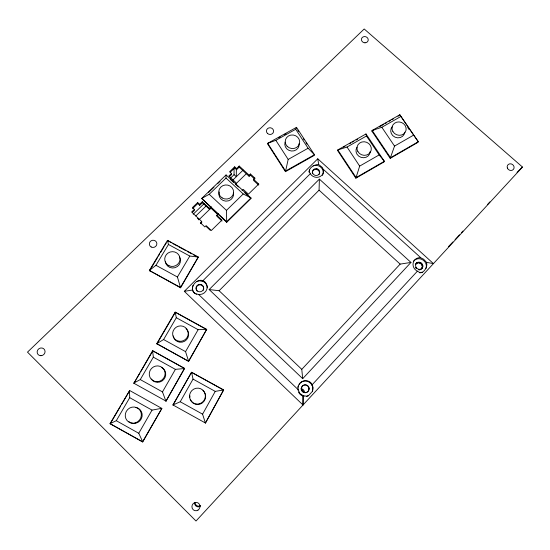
<?xml version="1.0" encoding="UTF-8"?>
<svg xmlns="http://www.w3.org/2000/svg" width="550" height="550" viewBox="0 0 550 550"><rect width="100%" height="100%" fill="white"/><g stroke="black" fill="none" stroke-linecap="round" stroke-linejoin="round"><path stroke-width="0.82" d="M235.929 183.693L235.936 182.614L228.848 176.048L231.502 173.484L229.604 171.724L234.671 166.836L236.569 168.589L236.562 169.716L234.671 167.977L234.671 166.836M236.342 169.386L236.301 176.722L234.073 174.659L234.053 168.094M426.58 262.371C427.563 266.276 425.679 269.988 422.462 272.25L419.602 272.442L416.556 270.71A7.377 6.971 37.5 0 1 413.277 262.501A7.377 6.971 37.5 0 1 420.31 257.682L423.596 259.174L426.58 262.371L433.441 263.608L317.756 158.792L184.326 291.335L303.009 405.006L303.084 395.67L299.778 393.408L298.196 389.675L198.543 294.401C186.821 293.061 194.123 277.558 203.273 280.699A7.542 7.336 -13.3 0 1 199.788 294.525L198.543 294.401M226.717 222.296L226.703 221.774L201.712 198.447L209.22 194.281L226.029 178.042L226.071 174.941L250.958 197.931L250.924 198.502L226.717 222.296L201.712 198.447L226.071 174.941L226.091 175.498M239.195 167.179L239.209 166.031L249.164 175.209L249.109 176.323L239.195 167.179L236.562 169.716M303.009 405.006L303.084 395.67M209.158 289.561L219.113 290.737L319.069 190.156L319.385 179.114L410.967 262.433L302.706 378.668L209.158 289.561L319.385 179.114M250.36 175.099L250.429 173.986L254.849 178.062L254.767 179.156L250.36 175.099L249.109 176.323M253.591 179.293L253.516 180.386L258.637 185.103L258.734 184.03L253.591 179.293L254.849 178.062M309.011 172.109C309.079 167.475 314.394 164.326 318.684 164.512L322.438 167.537L323.668 170.507A7.164 6.751 16.1 0 1 318.656 177.107A7.164 6.751 16.1 0 1 310.502 173.993L309.148 171.586L309.547 169.428M194.487 292.82L194.638 293.418C192.5 291.376 191.702 287.987 193.022 285.299M421.169 269.067C425.102 265.712 418.488 259.93 415.642 264.199C418.571 258.844 426.291 265.609 421.169 269.067A3.713 3.513 37.5 0 0 421.355 263.979L421.905 263.512M285.45 171.669L288.179 159.431L275.839 140.312L267.699 143.33L267.63 143.942L285.45 171.669L314.27 155.389L314.449 154.736L296.505 127.339L267.699 143.33L285.567 171.043L314.449 154.736L308.096 148.232L295.721 129.271L296.505 127.339L296.381 127.985M306.687 396.268L308.461 395.697L312.448 391.311L312.984 387.159L311.486 383.371A7.748 7.617 71.1 0 0 298.196 389.675L297.825 390.012M312.661 172.968A3.616 3.41 16.1 0 0 316.553 175.471A3.616 3.41 16.1 0 0 319.701 172.336A3.616 3.41 16.1 0 0 316.896 168.747L315.961 168.637A3.616 3.41 16.1 0 0 312.503 172.088L312.448 173.718A3.609 3.403 16.1 0 1 315.741 169.393L316.676 169.503A3.609 3.403 16.1 0 1 319.062 174.494M316.676 169.503L316.896 168.747M365.723 134.585L365.984 133.959L366.472 136.001L347.029 147.036L337.803 149.937L356.118 177.595L384.368 161.294L379.149 154.921L359.666 166.114L355.85 178.2L337.597 150.535L337.803 149.937L365.984 133.959L384.368 161.294L384.038 161.934L355.85 178.2M413.655 135.101L400.929 116.449L381.837 127.284L372.158 130.46L390.555 157.726L418.296 141.721L413.655 135.101L394.529 146.087L390.211 158.366L371.882 131.093L372.158 130.46L399.829 114.771L418.296 141.721L417.89 142.395L390.211 158.366M425.968 268.455L426.14 268.056A7.336 6.937 37.5 0 0 421.142 259.091L419.286 258.734A7.336 6.937 37.5 0 0 413.373 261.367M416.144 263.691C413.834 266.991 418.701 271.232 421.685 268.572M205.446 423.019L223.63 389.943L191.558 372.247L173.002 404.979L191.558 372.247L193.036 379.108L180.235 401.754L173.002 404.979L205.446 423.019L223.63 389.943L215.242 391.38L193.036 379.108M205.37 422.964L202.586 414.164L215.242 391.38M142.759 441.897L110.014 423.658L116.297 420.709L138.765 433.283L142.759 441.897L161.851 408.416L142.539 441.884L110.014 423.658L129.683 390.521L121.495 404.539M184.594 368.514L152.618 350.749L153.333 357.163L175.395 369.359L184.594 368.514L166.011 401.115L184.477 368.321L152.618 350.749L133.911 383.281L136.056 379.603M188.65 361.398L206.69 329.368L175.175 312.125L156.743 343.674L188.65 361.398L185.549 351.629L163.604 339.543L156.743 343.674L188.54 361.192L206.69 329.368L198.124 329.684L176.316 317.721L175.175 312.125L206.752 329.649M138.765 433.283L152.041 410.114L161.672 408.32M165.846 400.998L162.477 391.902L175.395 369.359M185.549 351.629L198.124 329.684M116.297 420.709L129.718 397.684L129.449 390.397L161.851 408.416M166.011 401.115L133.691 383.137L140.271 379.576L153.333 357.163M163.604 339.543L176.316 317.721M110.722 422.978L120.636 406.01M136.916 378.139L139.92 372.996M140.779 371.525L152.79 350.955M156.915 343.901L175.306 312.421M180.593 287.808L198.323 257.036L167.482 240.35L149.353 270.483L180.593 287.808L177.423 277.001L155.953 265.299L149.353 270.483L180.469 287.437L198.323 257.036L189.791 256.059L168.451 244.475L167.482 240.35L171.38 242.818M177.423 277.001L189.791 256.059M155.953 265.299L168.451 244.475M149.531 270.861L157.472 257.654M158.359 256.19L159.679 253.99M160.566 252.519L164.093 246.654M164.979 245.183L166.299 242.983M522.5 167.056L196.006 521.015L27.5 352.131L364.203 28.985L522.5 167.056L517.014 172.411M417.443 271.136L311.871 385.048M302.706 378.668L301.778 369.346L400.159 264.11L410.967 262.433M416.254 263.519L416.756 263.01M417.031 263.024L417.533 262.515M417.924 262.756L418.426 262.24M418.866 262.721L419.375 262.212M419.801 262.934L420.317 262.426M415.477 267.774L415.979 267.272M310.344 173.662L203.005 280.603L203.191 281.545M420.661 263.381L421.176 262.866M416.02 268.565L416.522 268.07M226.462 210.375L243.231 193.978L250.958 197.931L226.703 221.774L226.462 210.375L209.22 194.281M258.734 184.03L248.401 194.157L243.251 189.386L242.076 190.534M421.933 264.811L422.455 264.303M221.994 221.038L216.844 216.219L216.769 215.256L218.563 213.503M202.428 202.716L199.719 205.336L199.574 204.332L202.29 201.706L202.428 202.716L209.522 209.357L211.31 207.625M198.804 219.897L211.124 207.921M235.764 183.975L246.235 173.8M199.574 204.332L197.663 202.544L192.452 207.57L194.363 209.364L191.634 212.004L201.671 221.444L200.365 222.716L204.827 226.916L206.133 225.644L211.317 230.519L221.946 220.103L216.769 215.256M249.164 175.209L250.429 173.986M200.509 223.651L201.809 222.386L201.671 221.444M422.263 265.705L422.778 265.203M195.745 216.026L206.216 205.886M232.684 180.228L243.148 170.088M209.522 209.357L209.413 208.374L211.214 206.628M418.55 269.864L419.052 269.369M192.631 208.56L197.821 203.548L197.663 202.544M230.182 172.308L234.671 167.977M236.569 168.589L239.209 166.031M192.356 212.458L194.528 210.347L194.363 209.364M229.398 176.646L231.516 174.597L231.502 173.484M193.215 214.204L204.188 203.583M230.409 178.2L234.073 174.659M422.345 266.64L422.861 266.145M420.007 269.342L419.492 269.837L420.386 269.562M208.464 192.507L213.936 187.234M217.58 183.714L220.014 181.363M422.18 267.554L422.696 267.059M421.774 268.379L422.297 267.884M419.767 272.834L421.176 272.594M343.516 147.18L345.001 146.341M349.442 143.818L350.921 142.979M352.399 142.141L353.877 141.302M356.098 140.044L357.582 139.205M371.882 131.093L374.124 129.821M379.349 126.858L383.831 124.321M385.323 123.475L386.815 122.629M389.056 121.358L390.548 120.512M392.04 119.666L393.532 118.814M398.014 116.277L399.829 114.771L400.929 116.449M288.179 159.431L308.096 148.232M278.685 137.803L280.163 136.984M284.584 134.53L286.062 133.712M275.839 140.312L295.721 129.271M196.845 281.497L199.698 280.782L203.452 281.648A7.501 7.301 -13.5 0 1 207.329 287.843M313.046 165.956L314.002 165.564A7.122 6.717 16.1 0 1 322.871 170.266L323.187 172.006A7.122 6.717 16.1 0 1 322.382 175.388M421.011 272.752L422.462 272.25M308.461 395.697L306.762 396.213L303.229 395.697M184.326 291.335L192.686 289.994M172.879 243.636L177.382 246.077M178.887 246.895L185.646 250.559M187.144 251.371L191.647 253.818M193.153 254.629L197.656 257.07M191.654 372.412L223.657 390.081M140.271 379.576L162.477 391.902M180.235 401.754L202.586 414.164M129.718 397.684L152.041 410.114M323.482 169.483L420.819 257.778M319.069 190.156L400.159 264.11M230.436 179.527L233.544 182.401M235.407 184.126L238.508 187M244.716 192.748L247.816 195.621M249.679 197.347L250.924 198.502M226.029 178.042L243.231 193.978M210.231 207.467L218.192 214.919M202.29 201.706L209.413 208.374M197.821 203.548L199.719 205.336M197.436 218.268L198.688 219.443M206.25 226.566L210.272 230.34M219.113 290.737L301.778 369.346M407.729 127.49L409.179 129.621M381.837 127.284L394.529 146.087M366.472 136.001L379.149 154.921M347.029 147.036L359.666 166.114M297.756 130.089L298.671 131.498M303.263 138.524L304.178 139.927M306.013 142.739L306.928 144.141M192.472 289.554L192.637 290.194M193.249 291.287L193.421 291.933M196.054 293.886L196.219 294.532M308.653 387.454L308.901 388.438M317.756 158.792L318.684 164.512M200.276 506.282A3.953 3.768 -71.1 0 1 194.576 503.071M300.96 388.726A3.671 3.609 74.2 0 1 304.507 392.487M301.517 390.252A3.898 3.836 71.5 0 1 304.48 385.007A3.898 3.836 71.5 0 1 308.921 389.125A3.898 3.836 71.5 0 1 304.033 392.583M303.566 392.411A3.898 3.836 71.5 0 1 301.73 390.706M420.434 269.541A3.713 3.513 37.5 0 1 419.54 269.823M416.219 263.553A3.713 3.513 37.5 0 1 421.355 263.979M203.239 290.324A3.795 3.692 -13.6 0 0 200.901 284.941L199.925 284.831A3.795 3.692 -13.6 0 0 196.281 289.548M197.271 291.191A3.795 3.692 -13.6 0 1 196.666 290.434M462.908 231.055A18.246 0.412 -46.8 0 1 461.601 232.519M459.518 234.816A18.246 0.412 -46.8 0 1 455.07 239.628M452.856 241.993A18.246 0.412 -46.8 0 1 448.491 246.599M489.871 201.898A18.205 0.399 -46.7 0 1 487.692 204.284M200.667 505.629A3.905 3.726 -71.1 0 1 195.03 502.459M301.173 389.51A3.63 3.568 74.7 0 1 303.655 392.143M304.047 396.268A7.707 7.569 71.3 0 1 302.761 395.918M302.149 395.663A7.707 7.569 71.3 0 1 299.516 393.628M299.111 393.092A7.707 7.569 71.3 0 1 298.437 391.93M297.804 387.337A7.707 7.569 71.3 0 1 298.141 386.045M299.042 384.264A7.707 7.569 71.3 0 1 311.039 383.749L312.125 385.44A7.707 7.569 71.3 0 1 312.448 391.311M161.411 367.352A7.982 7.734 -42.8 0 1 163.742 379.514A7.982 7.734 -42.8 0 1 151.291 378.971M179.575 257.056A7.604 7.315 -13.6 0 1 175.003 267.692A7.604 7.315 -13.6 0 1 165.337 261.25M186.024 328.756A7.796 7.604 -30.4 0 1 184.614 341.254A7.796 7.604 -30.4 0 1 173.243 335.913M135.891 407.481A8.188 7.851 -50.1 0 1 141.322 418.791A8.188 7.851 -50.1 0 1 128.844 421.603M202.943 390.479A7.989 7.803 -54.5 0 1 202.173 403.054A7.989 7.803 -54.5 0 1 190.334 399.286M189.936 397.265A7.989 7.803 -54.5 0 1 189.963 395.883M233.454 192.686A7.377 7.012 1.8 0 1 225.864 201.142A7.377 7.012 1.8 0 1 219.23 191.95M404.752 132.165A7.122 6.559 23.1 0 1 395.044 137.184A7.122 6.559 23.1 0 1 392.363 126.624M370.205 151.374A7.177 6.683 20.8 0 1 361.164 157.403A7.177 6.683 20.8 0 1 356.971 147.276M299.076 143.495A7.205 6.738 12 0 1 291.424 151.016A7.205 6.738 12 0 1 285.093 142.141M305.738 392.562L304.728 392.542A3.912 3.843 71.3 0 1 302.266 386.231A3.912 3.843 71.3 0 1 308.866 387.276L309.114 388.266A3.912 3.843 71.3 0 1 305.738 392.562M200.805 284.481L199.822 284.371A3.809 3.706 -13.5 0 0 196.041 288.138L196.171 289.101A3.809 3.706 -13.5 0 0 200.193 291.768A3.809 3.706 -13.5 0 0 203.631 288.337A3.809 3.706 -13.5 0 0 200.805 284.481M365.014 42.804L364.121 42.694A3.444 3.101 16.7 0 1 362.099 37.654A3.444 3.101 16.7 0 1 367.84 38.369A3.444 3.101 16.7 0 1 365.014 42.804M197.986 510.132A4.221 4.015 -70.9 0 0 197.959 502.865A4.221 4.015 -70.9 0 0 191.916 506.715A4.221 4.015 -70.9 0 0 197.986 510.132M40.948 355.719A4.056 3.795 -36.3 0 0 44.612 349.807A4.056 3.795 -36.3 0 0 37.751 349.965A4.056 3.795 -36.3 0 0 40.948 355.719M151.195 246.998A3.781 3.609 -14 0 0 156.874 243.788A3.781 3.609 -14 0 0 151.243 240.735A3.781 3.609 -14 0 0 151.195 246.998M267.548 133.492A3.589 3.348 9 0 0 273.501 131.959A3.589 3.348 9 0 0 268.991 127.868A3.589 3.348 9 0 0 267.548 133.492M507.368 168.032A3.582 3.245 33.3 0 0 513.322 169.489A3.582 3.245 33.3 0 0 511.197 163.9A3.582 3.245 33.3 0 0 507.368 168.032M157.651 381.693A8.051 7.803 -42.6 0 0 163.817 369.249A8.051 7.803 -42.6 0 0 150.088 370.48A8.051 7.803 -42.6 0 0 157.651 381.693M168.974 265.739A7.673 7.377 -13.4 0 0 180.015 258.459A7.673 7.377 -13.4 0 0 168.135 252.979A7.673 7.377 -13.4 0 0 168.974 265.739M178.908 341.213A7.865 7.673 -30.1 0 0 187.832 330.969A7.865 7.673 -30.1 0 0 174.556 328.646A7.865 7.673 -30.1 0 0 178.908 341.213M135.781 422.737A8.264 7.92 -49.9 0 0 138.703 408.87A8.264 7.92 -49.9 0 0 125.414 413.751A8.264 7.92 -49.9 0 0 135.781 422.737M200.028 403.611A8.058 7.879 -54.3 0 0 202.661 389.964A8.058 7.879 -54.3 0 0 189.661 394.749A8.058 7.879 -54.3 0 0 200.028 403.611M222.138 197.924A7.439 7.067 1.9 0 0 233.599 192.369A7.439 7.067 1.9 0 0 222.771 185.701A7.439 7.067 1.9 0 0 222.138 197.924M392.934 131.622A7.177 6.6 23 0 0 405.219 132.296A7.177 6.6 23 0 0 399.059 121.935A7.177 6.6 23 0 0 392.934 131.622M357.899 151.608A7.239 6.731 20.8 0 0 370.329 152.274A7.239 6.731 20.8 0 0 364.203 141.756A7.239 6.731 20.8 0 0 357.899 151.608M287.169 146.307A7.26 6.793 12 0 0 299.379 143.907A7.26 6.793 12 0 0 290.771 135.101A7.26 6.793 12 0 0 287.169 146.307"/></g></svg>
